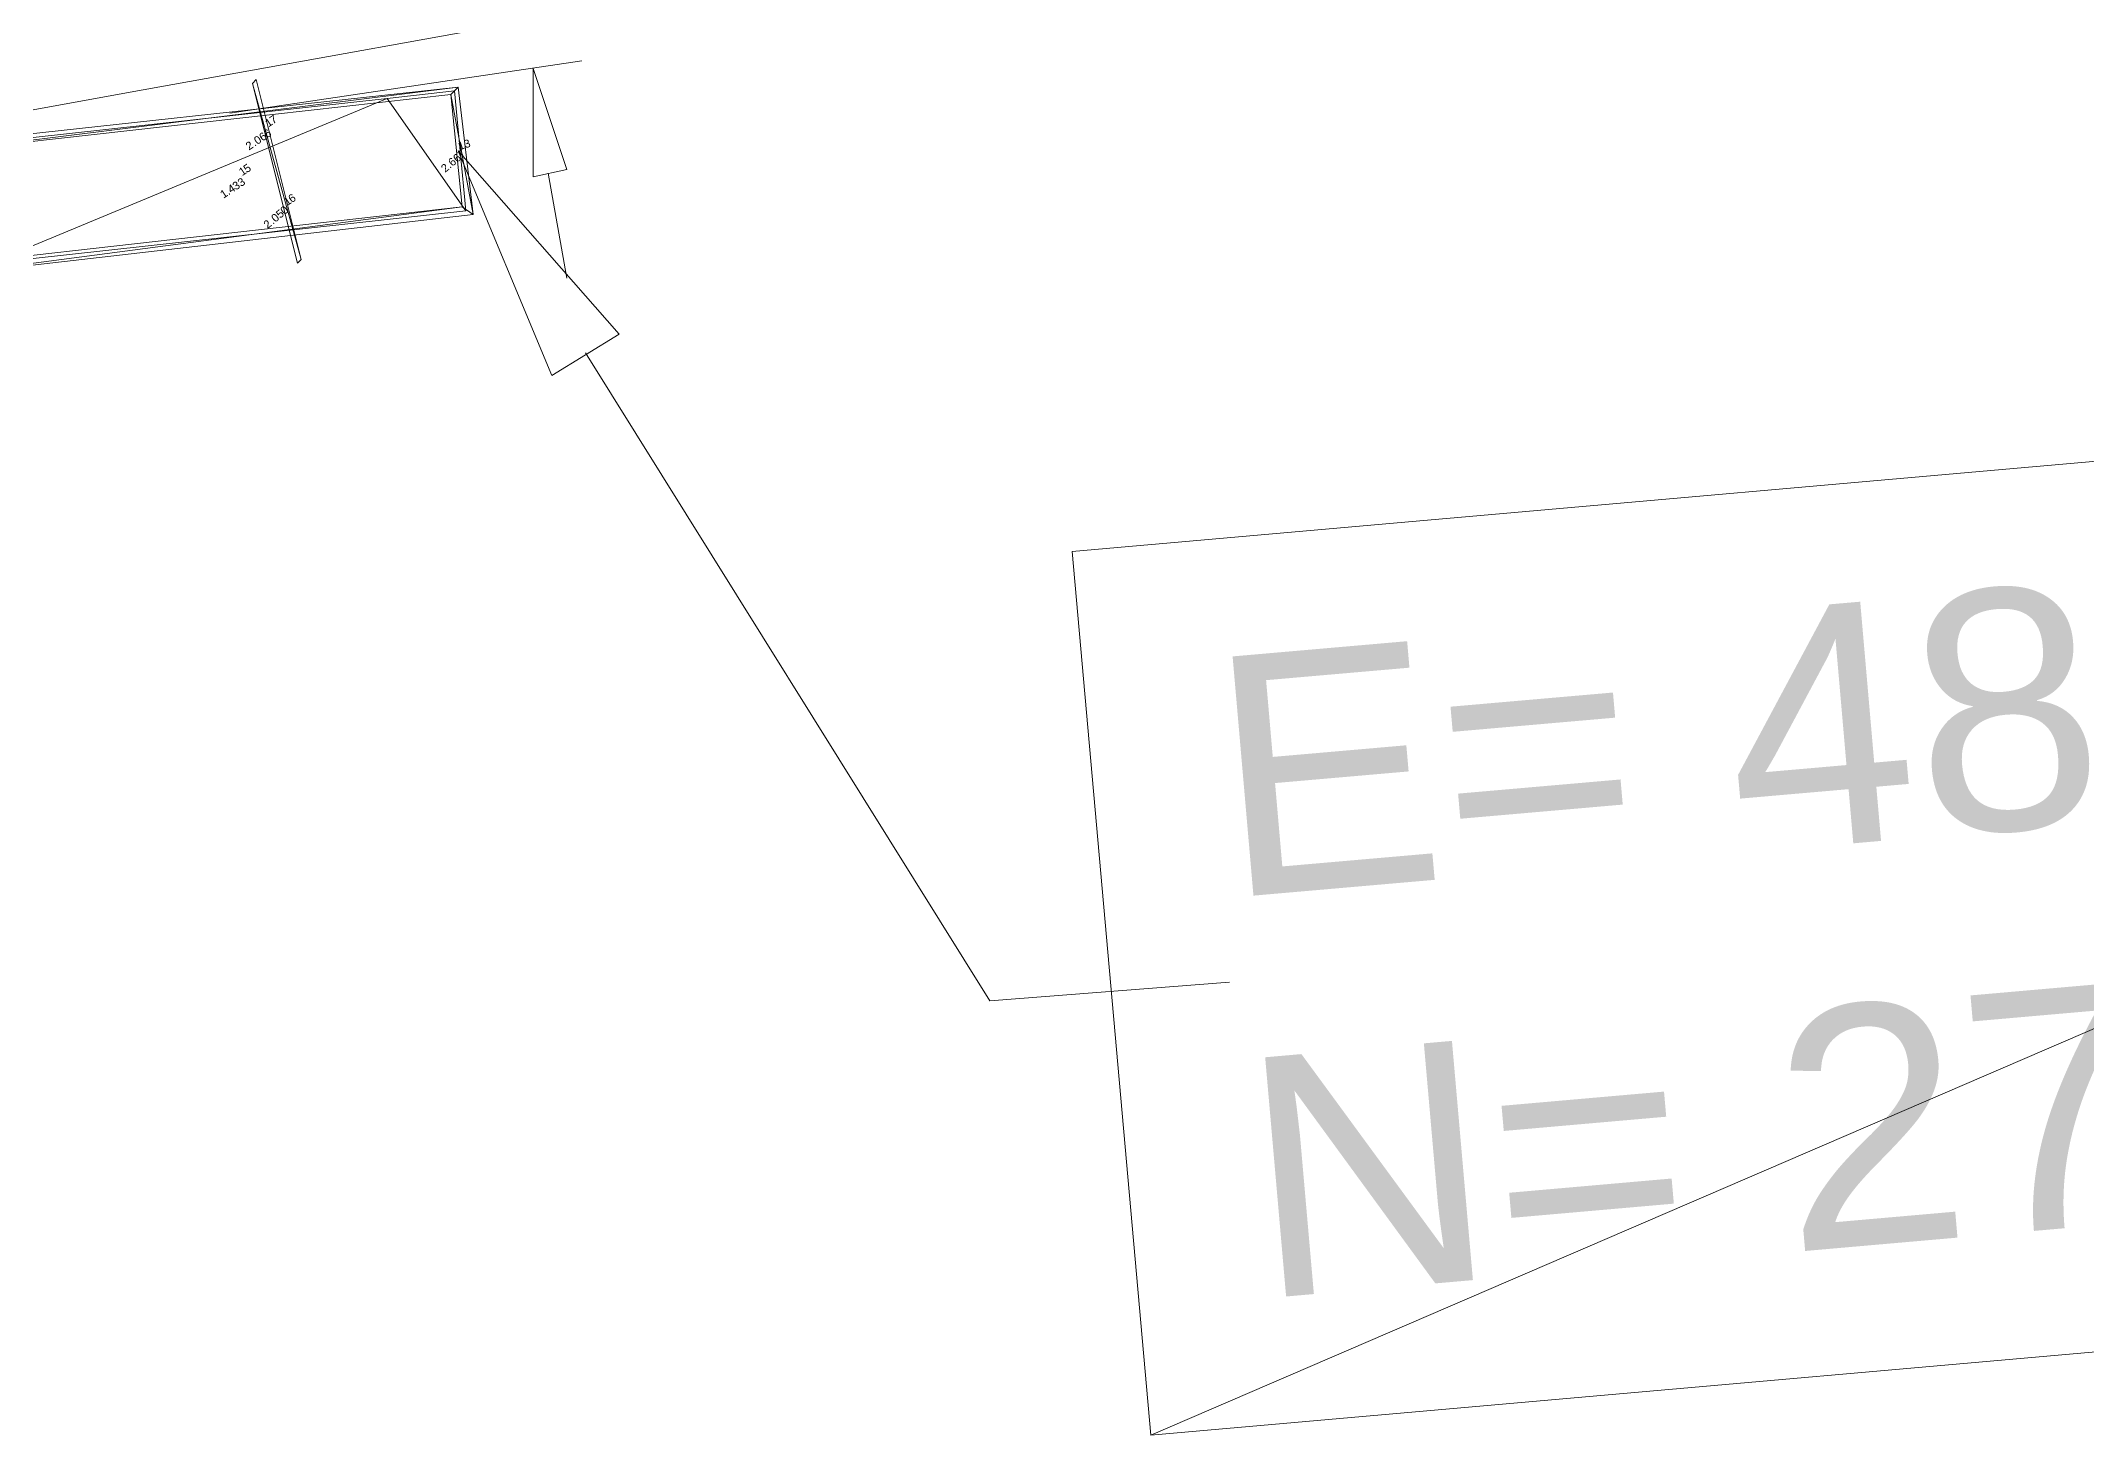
# Model space of a CAD drawing. Header units: inches. Extents: x -0.6 to 32.5, y 0.8 to 22.6.
# Drawn here: x 12.31 to 13.22, y 10.907 to 11.528 of the extents above; entities that cross this region are included whole.
import ezdxf

# ---------------------------------------------------------------- set-up
doc = ezdxf.new("R2010")
doc.units = ezdxf.units.IN
doc.header["$MEASUREMENT"] = 0
doc.layers.add('PDF_Geometry', color=7, linetype='Continuous', true_color=0xa5a5a5)
doc.layers.add('PDF_Text', color=7, linetype='Continuous')
doc.styles.add('PDF Arial', font='arial.ttf')

msp = doc.modelspace()

# ---------------------------------------------------------------- linework, layer by layer
at = {"layer": 'PDF_Geometry', "color": 7, "lineweight": 9}
for points in [[(12.39389, 11.49556), (12.55055, 11.51889)], [(12.53556, 11.46889), (12.54389, 11.42222)], [(12.55222, 11.38889), (12.73222, 11.10056), (12.83889, 11.10889)]]:
    msp.add_lwpolyline(points, dxfattribs=at)
at = {"layer": 'PDF_Geometry', "color": 140, "lineweight": 0}
for points in [[(12.42556, 11.43055), (12.40389, 11.50889), (12.40556, 11.51055), (12.42556, 11.43055)], [(12.42389, 11.42889), (12.42556, 11.43055), (12.40389, 11.50889), (12.42389, 11.42889)]]:
    msp.add_lwpolyline(points, dxfattribs=at)
at = {"layer": 'PDF_Geometry', "color": 7, "lineweight": 0}
for points in [[(12.54389, 11.47055), (12.52889, 11.46722), (12.52889, 11.51555), (12.54389, 11.47055)], [(12.25056, 11.48055), (12.25389, 11.47722), (12.49556, 11.50722), (12.25056, 11.48055)], [(12.25389, 11.47722), (12.49556, 11.50722), (12.49222, 11.50389), (12.25389, 11.47722)], [(12.49556, 11.50722), (12.49222, 11.50389), (12.50222, 11.45055), (12.49556, 11.50722)], [(12.49222, 11.50389), (12.50222, 11.45055), (12.49722, 11.45389), (12.49222, 11.50389)], [(12.53722, 11.37889), (12.49556, 11.47889), (12.56722, 11.39722), (12.53722, 11.37889)], [(12.50222, 11.45055), (12.49722, 11.45389), (12.25556, 11.42222), (12.50222, 11.45055)], [(12.49722, 11.45389), (12.25556, 11.42222), (12.26056, 11.42722), (12.49722, 11.45389)]]:
    msp.add_lwpolyline(points, dxfattribs=at)
at = {"layer": 'PDF_Geometry', "color": 6, "lineweight": 0}
for points in [[(12.46389, 11.50222), (12.25222, 11.47889), (12.28722, 11.42889), (12.46389, 11.50222)], [(12.46389, 11.50222), (12.49889, 11.45222), (12.28722, 11.42889), (12.46389, 11.50222)], [(12.49389, 11.50555), (12.49889, 11.45222), (12.46389, 11.50222), (12.49389, 11.50555)], [(12.41056, 11.48889), (12.41056, 11.48889)], [(12.49556, 11.47889), (12.49556, 11.47889)], [(12.39889, 11.46722), (12.39889, 11.46722)], [(12.41889, 11.45389), (12.41889, 11.45389)]]:
    msp.add_lwpolyline(points, dxfattribs=at)
at = {"layer": 'PDF_Geometry', "color": 41, "lineweight": 0}
for points in [[(12.76889, 11.30056), (12.80389, 10.90722), (13.96055, 11.40556), (12.76889, 11.30056)], [(12.80389, 10.90722), (13.96055, 11.40556), (13.99555, 11.01222), (12.80389, 10.90722)]]:
    msp.add_lwpolyline(points, dxfattribs=at)
at = {"layer": 'PDF_Geometry', "color": 160, "lineweight": 9}
msp.add_lwpolyline([(12.76889, 11.30056), (12.80389, 10.90722), (13.99555, 11.01222), (13.96055, 11.40556), (12.76889, 11.30056)], dxfattribs=at)
at = {"layer": 'PDF_Geometry', "color": 9, "lineweight": 5, "true_color": 0xbababa}
msp.add_arc((34.8942, -113.44961), 126.97204, 93.2349959, 101.368949, dxfattribs=at)
msp.add_arc((34.8942, -113.44961), 126.97204, 93.2349959, 101.368949, dxfattribs=at)

# ---------------------------------------------------------------- texts
at = {"layer": 'PDF_Text', "attachment_point": 7, "style": 'PDF Arial'}
for s, insert, char_height, rotation in [('\\W1.000949;1', (12.41099, 11.4892), 0.0035623, 33.69894), ('\\W1.002074;7', (12.41304, 11.49057), 0.0035623, 33.69894), ('\\W1.000735;13', (12.49609, 11.479), 0.0035621, 18.43495), ('\\W1.001554;5', (12.4014, 11.46884), 0.0035623, 33.69894), ('\\W1.000949;1', (12.39934, 11.46754), 0.0035623, 33.69894), ('\\W1.000949;1', (12.41933, 11.45421), 0.0035623, 33.69894), ('\\W0.998941;6', (12.42137, 11.4555), 0.0035623, 33.69894)]:
    msp.add_mtext(s, dxfattribs=dict(at, insert=insert, char_height=char_height, rotation=rotation))
at = {"layer": 'PDF_Text', "color": 3, "attachment_point": 7, "style": 'PDF Arial'}
for s, insert, char_height, rotation in [('\\W1.001005;2', (12.40235, 11.47897), 0.0035623, 33.69894), ('\\W1.000597;.06', (12.40493, 11.48062), 0.0035623, 33.69894), ('\\W0.998941;6', (12.41047, 11.48431), 0.0035623, 33.69894), ('\\W1.000119;66', (12.49294, 11.47166), 0.0035627, 39.80353), ('\\W1.002074;7', (12.49719, 11.47528), 0.0035627, 39.80353), ('\\W1.001289;3', (12.39652, 11.46112), 0.0035623, 33.69894), ('\\W1.001289;3', (12.39882, 11.46265), 0.0035623, 33.69894), ('\\W0.999973;2.', (12.48968, 11.46902), 0.0035627, 39.80353), ('\\W1.000949;1', (12.391, 11.45752), 0.0035623, 33.69894), ('\\W1.000931;.4', (12.39323, 11.459), 0.0035623, 33.69894), ('\\W1.001005;2', (12.41066, 11.44399), 0.0035627, 39.80353), ('\\W1.001269;.05', (12.41306, 11.4459), 0.0035627, 39.80353), ('\\W1.001712;0', (12.41819, 11.45018), 0.0035627, 39.80353)]:
    msp.add_mtext(s, dxfattribs=dict(at, insert=insert, char_height=char_height, rotation=rotation))
at = {"layer": 'PDF_Text', "color": 160, "attachment_point": 7, "style": 'PDF Arial'}
for s, insert, char_height, rotation in [('\\W1.000895;E= 488228.991', (12.83749, 11.14476), 0.1068851, 4.98232), ('\\W1.000948;N= 2781226.392', (12.85204, 10.96633), 0.1068857, 5.01011)]:
    msp.add_mtext(s, dxfattribs=dict(at, insert=insert, char_height=char_height, rotation=rotation))

doc.saveas('drawing.dxf')
